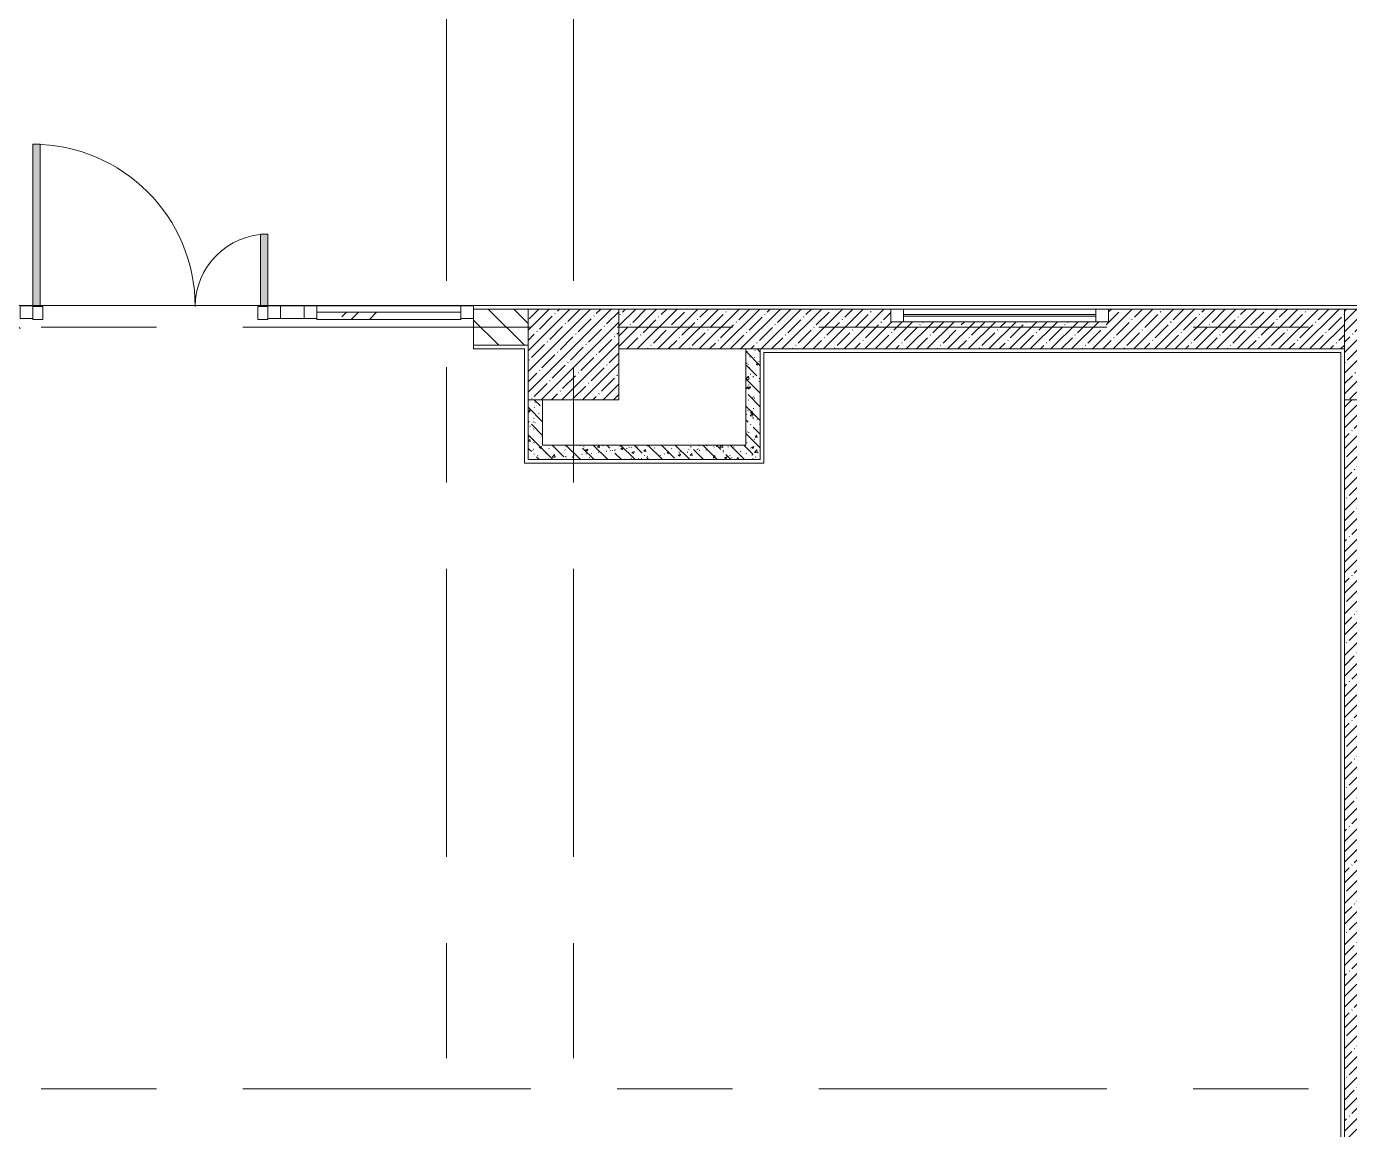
# Model space of a CAD drawing. Header units: millimetres. Extents: x 35787 to 244346, y -8553 to 29000.
# Drawn here: x 58145 to 65438, y 3376 to 9458 of the extents above; entities that cross this region are included whole.
import ezdxf

# ---------------------------------------------------------------- set-up
doc = ezdxf.new("R2010")
doc.units = ezdxf.units.MM
doc.linetypes.add('Осевая', pattern=[3175, 635, -476.25, 1587.5, -476.25])
for name, color, linetype, lineweight, true_color in [('A-DETL-GENF-2', 7, 'Continuous', 9, 0xaaaaaa), ('A-DOOR-1', 7, 'Continuous', 9, 0xaaaaaa), ('A-DOOR-2', 7, 'Continuous', 9, 0xe2e2e2), ('A-FLOR-1', 7, 'Continuous', 9, 0xaaaaaa), ('I-WALL-1', 7, 'Continuous', 9, 0x787878)]:
    doc.layers.add(name, color=color, linetype=linetype, lineweight=lineweight, true_color=true_color)
for name, color, linetype, lineweight in [('A-GLAZ', 7, 'Continuous', 9), ('A-GLAZ-CURT', 7, 'Continuous', 9), ('A-GLAZ-CWMG', 7, 'Continuous', 9), ('A-WALL-1', 7, 'Continuous', 13), ('I-WALL', 7, 'Continuous', 9), ('S-COLS', 7, 'Continuous', 9), ('Оси-2', 7, 'Осевая', 9)]:
    doc.layers.add(name, color=color, linetype=linetype, lineweight=lineweight)
pattern_1 = [(45, (0, 0), (-57.02463, 57.02463), []), (45, (57.025, 0), (-57.02463, 57.02463), [100.806, -20.161, 3.353, -16.808])]
pattern_2 = [(135, (0, 0), (-75.43415, -75.43415), [106.68, -17.78, 3.556, -17.78]), (135, (0, 75.39), (-75.43415, -75.43415), []), (50, (0, 0), (127.52922, -11.15758), [13.335, -146.685]), (355, (0, 0), (-24.66966, 133.74002), [10.668, -117.348]), (100.451, (10.63, -0.93), (102.85973, 122.58178), [11.333, -124.663]), (46.184, (0, 35.56), (189.75516, -29.43036), [20.002, -220.027]), (96.636, (15.81, 33.1), (166.1822, 173.1996), [17, -186.995]), (351.184, (0, 35.56), (166.18393, 173.1976), [16.002, -176.022]), (21, (17.78, 26.67), (106.13027, -71.58603), [13.335, -146.685]), (326, (17.78, 26.67), (43.26188, 128.93175), [10.668, -117.348]), (71.451, (26.62, 20.7), (149.39198, 57.34505), [11.333, -124.663]), (37.5, (0, 0), (2.162228, 59.188357), [3.353, -112.573, 3.353, -115.773, -117.793]), (37.5, (0, 0), (2.162228, 59.188357), [-235.052, 3.353, -114.44]), (7.5, (0, 0), (46.77386, 70.12615), [3.353, -64.567, 3.353, -109.906, -44.894]), (7.5, (0, 0), (46.77386, 70.12615), [-181.178, 3.353, -41.542]), (327.5, (-39.65, 0), (94.91367, -4.010093), [3.353, -41.097, 3.353, -135.331, -184.023]), (327.5, (-39.65, 0), (94.91367, -4.010093), [-183.134, 3.353, -180.67]), (317.5, (-57.43, 0), (103.69057, 17.79882), [3.353, -54.432, 3.353, -88.748, -130.683]), (317.5, (-57.43, 0), (103.69057, 17.79882), [-149.885, 3.353, -127.33])]

# ---------------------------------------------------------------- blocks, each defined once
blk = doc.blocks.new('BSC_Колонна _Прямоугольная - 500х500-V4-План монтажа стен и перегородок 1 этажа  в осях 12-23')
at = {"layer": 'S-COLS'}
h = blk.add_hatch(dxfattribs=at)
h.set_pattern_fill('FP_6', color=256, style=0, pattern_type=2)
h.set_pattern_definition([(45, (-61160, -7650), (-57.02463, 57.02463), []), (45, (-61102.975, -7650), (-57.02463, 57.02463), [100.806, -20.161, 3.353, -16.808])])
h.paths.add_polyline_path([(-250, -250), (250, -250), (250, 250), (-250, 250)])
for p, q in [((250, 250), (-250, 250)), ((-250, 250), (-250, -250)), ((250, -250), (250, 250)), ((-250, -250), (250, -250))]:
    blk.add_line(p, q, dxfattribs=at)
blk = doc.blocks.new('BSC_Колонна _Прямоугольная - 500х500-V13-План монтажа стен и перегородок 1 этажа  в осях 12-23')
at = {"layer": 'S-COLS'}
h = blk.add_hatch(dxfattribs=at)
h.set_pattern_fill('FP_15', color=256, style=0, pattern_type=2)
h.set_pattern_definition([(45, (-65660, -7650), (-57.02463, 57.02463), []), (45, (-65602.975, -7650), (-57.02463, 57.02463), [100.806, -20.161, 3.353, -16.808])])
h.paths.add_polyline_path([(-250, -250), (250, -250), (250, 22), (220, 22), (220, 30), (250, 30), (250, 250), (-250, 250), (-250, 30)])
for p, q in [((220, 250), (-250, 250)), ((-250, 250), (-250, -250)), ((250, -250), (250, 22)), ((-250, -250), (250, -250))]:
    blk.add_line(p, q, dxfattribs=at)
blk = doc.blocks.new('Прямоугольный импост - 50 x 70 мм-31700031-План монтажа стен и перегородок 1 этажа  в осях 12-23')
at = {"layer": 'A-GLAZ-CWMG'}
for p, q in [((-70, 35), (0, 35)), ((-70, -35), (-70, 35)), ((0, 35), (0, -35)), ((0, -35), (-70, -35))]:
    blk.add_line(p, q, dxfattribs=at)
blk = doc.blocks.new('Дверь_Витражная_остекление_ - ДВН_ДАО_Главный вход_1200 в свету-31742133-План монтажа стен и перегородок 1 этажа  в осях 12-23')
at = {"layer": 'A-DOOR-2'}
for points in [[(-647.5, 30), (-607.5, 30), (-607.5, 925), (-647.5, 925), (-647.5, 35)], [(647.5, 30), (647.5, 430), (607.5, 430), (607.5, 30)]]:
    blk.add_hatch(color=256, dxfattribs=at).paths.add_polyline_path(points)
at = {"layer": 'A-DETL-GENF-2'}
for p, q in [((-607.5, 925), (-647.5, 925)), ((-647.5, 925), (-647.5, 35)), ((-607.5, 30), (-607.5, 925)), ((647.5, 430), (607.5, 430)), ((607.5, 430), (607.5, 30)), ((647.5, 35), (647.5, 430)), ((-647.5, 30), (-607.5, 30)), ((-592.5, 30), (-647.5, 30)), ((-592.5, -40), (-592.5, 30)), ((592.5, -40), (592.5, 30)), ((592.5, 30), (647.5, 30)), ((607.5, 30), (647.5, 30)), ((-647.5, -35), (-647.5, -40)), ((-647.5, -40), (-592.5, -40)), ((647.5, -40), (592.5, -40)), ((647.5, -35), (647.5, -40))]:
    blk.add_line(p, q, dxfattribs=at)
at = {"layer": 'A-DOOR-1'}
for p, q in [((-647.5, 925), (-647.5, 35)), ((647.5, 430), (647.5, 35))]:
    blk.add_line(p, q, dxfattribs=at)
for centre, radius, start, end in [((-647.5, 30), 895, 360, 90), ((647.5, 30), 400, 90, 180)]:
    blk.add_arc(centre, radius, start, end, dxfattribs=at)
blk = doc.blocks.new('Системная панель - Стемалит - 40мм-31720939-План монтажа стен и перегородок 1 этажа  в осях 12-23')
at = {"layer": 'A-GLAZ-CURT'}
for p, q in [((65, 35), (-65, 35)), ((-65, 35), (-65, -35)), ((65, -35), (65, 35)), ((-65, -35), (65, -35))]:
    blk.add_line(p, q, dxfattribs=at)
blk = doc.blocks.new('Прямоугольный импост - 50 x 70 мм-31687886-План монтажа стен и перегородок 1 этажа  в осях 12-23')
at = {"layer": 'A-GLAZ-CWMG'}
for p, q in [((-35, 35), (35, 35)), ((-35, -35), (-35, 35)), ((35, 35), (35, -35)), ((35, -35), (-35, -35))]:
    blk.add_line(p, q, dxfattribs=at)
blk = doc.blocks.new('Прямоугольный импост - 50 x 70 мм-31701779-План монтажа стен и перегородок 1 этажа  в осях 12-23')
at = {"layer": 'A-GLAZ-CWMG'}
for p, q in [((0, 35), (-70, 35)), ((-70, 35), (-70, -35)), ((0, -35), (0, 35)), ((-70, -35), (0, -35))]:
    blk.add_line(p, q, dxfattribs=at)
blk = doc.blocks.new('Системная панель - Стекло - 40мм-V66-План монтажа стен и перегородок 1 этажа  в осях 12-23')
at = {"layer": 'A-GLAZ-CURT'}
h = blk.add_hatch(dxfattribs=at)
h.set_pattern_fill('FP_81', color=256, style=0, pattern_type=2)
h.set_pattern_definition([(45, (-60242.5, -7783), (-282.8427, 282.8427), [200, -600]), (45, (-60442.5, -7883), (-282.8427, 282.8427), [600, -200]), (45, (-60042.5, -7983), (-282.8427, 282.8427), [200, -600])])
h.paths.add_polyline_path([(397.5, -40), (397.5, 0), (-397.5, 0), (-397.5, -40), (42.5, -40)])
for p, q in [((397.5, 0), (-397.5, 0)), ((-397.5, 0), (-397.5, -40)), ((397.5, -40), (397.5, 0)), ((-397.5, -40), (397.5, -40))]:
    blk.add_line(p, q, dxfattribs=at)
blk = doc.blocks.new('Прямоугольный импост - 50 x 70 мм-31702100-План монтажа стен и перегородок 1 этажа  в осях 12-23')
at = {"layer": 'A-GLAZ-CWMG'}
for p, q in [((-35, 35), (35, 35)), ((-35, -35), (-35, 35)), ((35, 35), (35, -35)), ((35, -35), (-35, -35))]:
    blk.add_line(p, q, dxfattribs=at)
blk = doc.blocks.new('Прямоугольный импост - 50 x 70 мм-31720914-План монтажа стен и перегородок 1 этажа  в осях 12-23')
at = {"layer": 'A-GLAZ-CWMG'}
blk.add_line((41770, 7918), (40975, 7918), dxfattribs=at)
blk = doc.blocks.new('120_Окно_СКБ_1Ст - 120_Окно_СКБ_1Ст 400х1200 EI30-24228621-План монтажа стен и перегородок 1 этажа  в осях 12-23')
at = {"layer": 'A-GLAZ'}
for p, q in [((-600, 40), (-600, 110)), ((-600, 110), (-530, 110)), ((600, 110), (-600, 110)), ((-530, 110), (-530, 40)), ((530, 80), (-530, 80)), ((530, 40), (530, 110)), ((530, 110), (600, 110)), ((600, 110), (600, 40)), ((-530, 40), (-600, 40)), ((-600, 40), (600, 40)), ((530, 70), (-530, 70)), ((600, 40), (530, 40))]:
    blk.add_line(p, q, dxfattribs=at)

msp = doc.modelspace()

# ---------------------------------------------------------------- hatches: boundary and pattern name
at = {"layer": 'I-WALL'}
h = msp.add_hatch(dxfattribs=at)
h.set_pattern_fill('FP_20', color=256, style=0, pattern_type=2)
h.set_pattern_definition([(135, (0, 0), (-70.71068, -70.71068), [])])
h.paths.add_polyline_path([(56910, 7700), (58110, 7700), (58110, 7900), (56910, 7900)])
h.paths.add_polyline_path([(60910, 7700), (60910, 7900), (60610, 7900), (60610, 7700)])
h = msp.add_hatch(dxfattribs=at)
h.set_pattern_fill('FP_1', color=256, style=0, pattern_type=2)
h.set_pattern_definition(pattern_1)
h.paths.add_polyline_path([(64538, 7680), (65410, 7680), (65410, 7900), (64110, 7900), (64110, 7830), (62910, 7830), (62910, 7900), (61410, 7900), (61410, 7680), (64110, 7680)])
h = msp.add_hatch(dxfattribs=at)
h.set_pattern_fill('FP_1', color=256, style=0, pattern_type=2)
h.set_pattern_definition(pattern_1)
h.paths.add_polyline_path([(65410, 400), (65630, 400), (65630, 7400), (65410, 7400), (65410, 713.4)])
at = {"layer": 'I-WALL-1'}
h = msp.add_hatch(dxfattribs=at)
h.set_pattern_fill('FP_22', color=256, style=0, pattern_type=2)
h.set_pattern_definition(pattern_2)
h.paths.add_polyline_path([(62190, 7070), (62190, 7680), (62110, 7680), (62110, 7070)])
h = msp.add_hatch(dxfattribs=at)
h.set_pattern_fill('FP_22', color=256, style=0, pattern_type=2)
h.set_pattern_definition(pattern_2)
h.paths.add_polyline_path([(60990, 7070), (60990, 7400), (60910, 7400), (60910, 7070)])
h = msp.add_hatch(dxfattribs=at)
h.set_pattern_fill('FP_22', color=256, style=0, pattern_type=2)
h.set_pattern_definition(pattern_2)
h.paths.add_polyline_path([(61636, 7070), (62110, 7070), (62110, 7150), (60990, 7150), (60990, 7070)])

# ---------------------------------------------------------------- linework, layer by layer
at = {"layer": 'A-FLOR-1'}
for p, q in [((38742.7, 7920), (66770, 7920)), ((60610, 7918), (60610, 7920)), ((60610, 7680), (60610, 7700)), ((60890, 7680), (60610, 7680)), ((60890, 7050), (60890, 7680)), ((65390, 7660), (62210, 7660)), ((62210, 7660), (62210, 7050)), ((65390, 140), (65390, 7660)), ((62210, 7050), (60890, 7050))]:
    msp.add_line(p, q, dxfattribs=at)
at = {"layer": 'A-WALL-1'}
msp.add_line((62190, 7680), (62110, 7680), dxfattribs=at)
at = {"layer": 'I-WALL'}
for p, q in [((60910, 7900), (60610, 7900)), ((60610, 7900), (60610, 7700)), ((62910, 7900), (61410, 7900)), ((65410, 7900), (64110, 7900)), ((60610, 7700), (60910, 7700)), ((61410, 7680), (62110, 7680)), ((62110, 7680), (62110, 7150)), ((62190, 7070), (62190, 7680)), ((62190, 7680), (65410, 7680)), ((60910, 7400), (60910, 7070)), ((60990, 7150), (60990, 7400)), ((65410, 7400), (65410, 400)), ((62110, 7150), (60990, 7150)), ((60910, 7070), (62190, 7070))]:
    msp.add_line(p, q, dxfattribs=at)
at = {"layer": 'Оси-2'}
for p, q in [((60460, 593.7), (60460, 24898.1)), ((61160, 593.7), (61160, 24898.1)), ((39176.2, 7800), (82200, 7800)), ((39176.2, 3600), (82200, 3600))]:
    msp.add_line(p, q, dxfattribs=at)

# ---------------------------------------------------------------- block references
at = {"layer": 'A-DOOR-1'}
msp.add_blockref('Дверь_Витражная_остекление_ - ДВН_ДАО_Главный вход_1200 в свету-31742133-План монтажа стен и перегородок 1 этажа  в осях 12-23', (58827.5, 7883), dxfattribs=at)
at = {"layer": 'A-GLAZ'}
msp.add_blockref('120_Окно_СКБ_1Ст - 120_Окно_СКБ_1Ст 400х1200 EI30-24228621-План монтажа стен и перегородок 1 этажа  в осях 12-23', (63510, 7790), dxfattribs=at)
at = {"layer": 'A-GLAZ-CURT'}
for name, p in [('Системная панель - Стемалит - 40мм-31720939-План монтажа стен и перегородок 1 этажа  в осях 12-23', (59610, 7883)), ('Системная панель - Стекло - 40мм-V66-План монтажа стен и перегородок 1 этажа  в осях 12-23', (60142.5, 7883))]:
    msp.add_blockref(name, p, dxfattribs=at)
at = {"layer": 'A-GLAZ-CWMG', "rotation": 180}
msp.add_blockref('Прямоугольный импост - 50 x 70 мм-31701779-План монтажа стен и перегородок 1 этажа  в осях 12-23', (58110, 7883), dxfattribs=at)
at = {"layer": 'A-GLAZ-CWMG', "extrusion": (0, 0, -1), "rotation": 180}
for name, p in [('Прямоугольный импост - 50 x 70 мм-31687886-План монтажа стен и перегородок 1 этажа  в осях 12-23', (-59510, 7883)), ('Прямоугольный импост - 50 x 70 мм-31702100-План монтажа стен и перегородок 1 этажа  в осях 12-23', (-59710, 7883)), ('Прямоугольный импост - 50 x 70 мм-31700031-План монтажа стен и перегородок 1 этажа  в осях 12-23', (-60610, 7883))]:
    msp.add_blockref(name, p, dxfattribs=at)
at = {"layer": 'A-GLAZ-CWMG'}
msp.add_blockref('Прямоугольный импост - 50 x 70 мм-31720914-План монтажа стен и перегородок 1 этажа  в осях 12-23', (18770, 0), dxfattribs=at)
at = {"layer": 'S-COLS'}
for name, p in [('BSC_Колонна _Прямоугольная - 500х500-V4-План монтажа стен и перегородок 1 этажа  в осях 12-23', (61160, 7650)), ('BSC_Колонна _Прямоугольная - 500х500-V13-План монтажа стен и перегородок 1 этажа  в осях 12-23', (65660, 7650))]:
    msp.add_blockref(name, p, dxfattribs=at)

doc.saveas('drawing.dxf')
